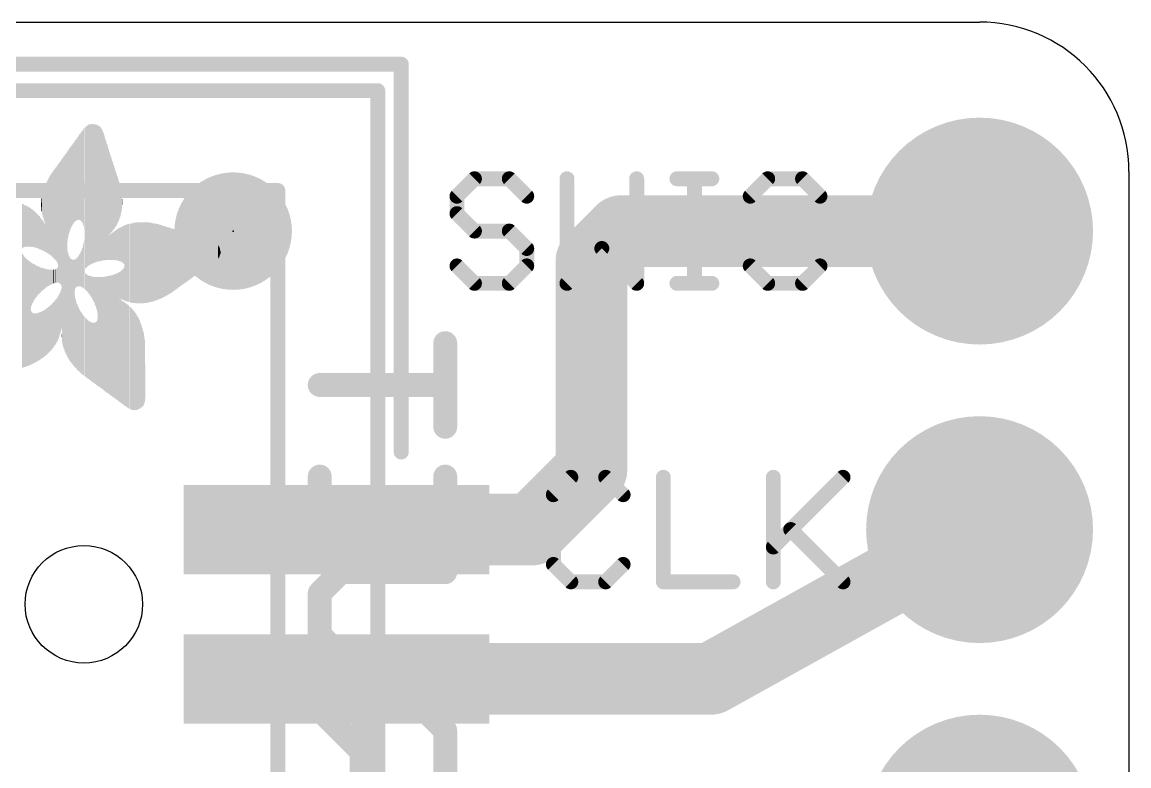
# Model space of a CAD drawing. Extents: x 0 to 17.8, y -0.5 to 13.2.
# Drawn here: x 8.36 to 17.78, y 6.88 to 13.21 of the extents above; entities that cross this region are included whole.
import ezdxf

# ---------------------------------------------------------------- set-up
doc = ezdxf.new("R2010")
doc.units = 0
for name, color, linetype in [('1', 12, 'CONTINUOUS'), ('17', 110, 'CONTINUOUS'), ('20', 53, 'CONTINUOUS'), ('21', 40, 'CONTINUOUS'), ('22', 6, 'CONTINUOUS'), ('23', 53, 'CONTINUOUS'), ('51', 253, 'CONTINUOUS')]:
    doc.layers.add(name, color=color, linetype=linetype)

# ---------------------------------------------------------------- blocks, each defined once
blk = doc.blocks.new('PIE')
at = {"const_width": 0.5}
blk.add_lwpolyline([(0, -0.25, 1), (0, 0.25, 1), (0, -0.25)], format="xyb", dxfattribs=at)
blk = doc.blocks.new('RECT')
blk.add_solid([(-0.5, -0.5), (0.5, -0.5), (-0.5, 0.5), (0.5, 0.5)])
blk = doc.blocks.new('ROUNDP')
at = {"const_width": 0.5}
blk.add_lwpolyline([(0, -0.25, 1), (0, 0.25, 1), (0, -0.25)], format="xyb", dxfattribs=at)

msp = doc.modelspace()

# ---------------------------------------------------------------- linework, layer by layer
at = {"layer": '1', "const_width": 0.6096}
for points in [[(13.208, 11.176), (13.462, 11.43)], [(13.462, 11.43), (16.51, 11.43)], [(13.208, 9.398), (13.208, 11.176)], [(12.7, 8.89), (13.208, 9.398)], [(11.04, 8.89), (12.7, 8.89)], [(14.224, 7.62), (16.51, 8.89)], [(11.04, 7.62), (14.224, 7.62)]]:
    msp.add_lwpolyline(points, dxfattribs=at)
at = {"layer": '1', "const_width": 0.3048}
for points in [[(13.462, 11.5824, 1), (13.462, 11.2776)], [(13.5698, 11.3222, 1), (13.3542, 11.5378)], [(16.51, 11.2776, 1), (16.51, 11.5824)], [(13.1002, 11.2838, 1), (13.3158, 11.0682)], [(13.3604, 11.176, 1), (13.0556, 11.176)], [(13.3158, 9.2902, 1), (13.1002, 9.5058)], [(13.0556, 9.398, 1), (13.3604, 9.398)], [(11.04, 9.0424, 1), (11.04, 8.7376)], [(12.5922, 8.9978, 1), (12.8078, 8.7822)], [(12.7, 8.7376, 1), (12.7, 9.0424)], [(16.584, 8.7568, 1), (16.436, 9.0232)], [(11.04, 7.7724, 1), (11.04, 7.4676)], [(14.224, 7.4676, 1), (14.224, 7.7724)], [(14.15, 7.7532, 1), (14.298, 7.4868)]]:
    msp.add_lwpolyline(points, format="xyb", dxfattribs=at)
at = {"layer": '20'}
for p, q in [((1.27, 13.208), (16.51, 13.208)), ((17.78, 11.938), (17.78, 0.762))]:
    msp.add_line(p, q, dxfattribs=at)
msp.add_circle((8.89, 8.255), 0.5, dxfattribs=at)
msp.add_arc((16.51, 11.938), 1.27, 0, 90, dxfattribs=at)
at = {"layer": '21', "const_width": 0.127}
for points in [[(11.59, 12.85), (6.19, 12.85)], [(11.59, 9.55), (11.59, 12.85)], [(12.2127, 11.8753), (12.0644, 11.727)], [(12.5093, 11.8753), (12.2127, 11.8753)], [(12.6576, 11.727), (12.5093, 11.8753)], [(12.9999, 11.8753), (12.9999, 10.9855)], [(13.5931, 10.9855), (13.5931, 11.8753)], [(13.9354, 11.8753), (14.232, 11.8753)], [(14.0837, 10.9855), (14.0837, 11.8753)], [(14.7074, 11.8753), (14.5591, 11.727)], [(15.004, 11.8753), (14.7074, 11.8753)], [(15.1523, 11.727), (15.004, 11.8753)], [(12.0644, 11.727), (12.0644, 11.5787)], [(14.5591, 11.727), (14.5591, 11.1338)], [(15.1523, 11.1338), (15.1523, 11.727)], [(12.0644, 11.5787), (12.2127, 11.4304)], [(12.2127, 11.4304), (12.5093, 11.4304)], [(12.5093, 11.4304), (12.6576, 11.2821)], [(12.6576, 11.2821), (12.6576, 11.1338)], [(12.9999, 10.9855), (13.2965, 11.2821)], [(13.2965, 11.2821), (13.5931, 10.9855)], [(12.2127, 10.9855), (12.0644, 11.1338)], [(12.6576, 11.1338), (12.5093, 10.9855)], [(14.5591, 11.1338), (14.7074, 10.9855)], [(15.004, 10.9855), (15.1523, 11.1338)], [(12.5093, 10.9855), (12.2127, 10.9855)], [(13.9354, 10.9855), (14.232, 10.9855)], [(14.7074, 10.9855), (15.004, 10.9855)], [(13.0325, 9.3353), (12.8842, 9.187)], [(13.3291, 9.3353), (13.0325, 9.3353)], [(13.4774, 9.187), (13.3291, 9.3353)], [(13.8197, 9.3353), (13.8197, 8.4455)], [(14.7553, 9.3353), (14.7553, 8.4455)], [(14.7553, 8.7421), (15.3484, 9.3353)], [(12.8842, 9.187), (12.8842, 8.5938)], [(14.9036, 8.8904), (15.3484, 8.4455)], [(12.8842, 8.5938), (13.0325, 8.4455)], [(13.3291, 8.4455), (13.4774, 8.5938)], [(13.0325, 8.4455), (13.3291, 8.4455)], [(13.8197, 8.4455), (14.4129, 8.4455)]]:
    msp.add_lwpolyline(points, dxfattribs=at)
at = {"layer": '21', "const_width": 0.0635}
for points in [[(11.6218, 12.85, 1), (11.5582, 12.85)], [(11.59, 12.8183, 1), (11.59, 12.8818)], [(12.2127, 11.907, 1), (12.2127, 11.8435)], [(12.2351, 11.8528, 1), (12.1902, 11.8977)], [(12.5317, 11.8977, 1), (12.4868, 11.8528)], [(12.5093, 11.8435, 1), (12.5093, 11.907)], [(13.0317, 11.8753, 1), (12.9681, 11.8753)], [(13.6248, 11.8753, 1), (13.5613, 11.8753)], [(13.9354, 11.907, 1), (13.9354, 11.8435)], [(14.1155, 11.8753, 1), (14.052, 11.8753)], [(14.232, 11.8435, 1), (14.232, 11.907)], [(14.7074, 11.907, 1), (14.7074, 11.8435)], [(14.7298, 11.8528, 1), (14.6849, 11.8977)], [(15.0264, 11.8977, 1), (14.9815, 11.8528)], [(15.004, 11.8435, 1), (15.004, 11.907)], [(12.0961, 11.727, 1), (12.0326, 11.727)], [(12.0419, 11.7494, 1), (12.0868, 11.7045)], [(12.6351, 11.7045, 1), (12.68, 11.7494)], [(14.5908, 11.727, 1), (14.5273, 11.727)], [(14.5366, 11.7494, 1), (14.5815, 11.7045)], [(15.184, 11.727, 1), (15.1205, 11.727)], [(15.1298, 11.7045, 1), (15.1747, 11.7494)], [(12.0868, 11.6011, 1), (12.0419, 11.5562)], [(12.0326, 11.5787, 1), (12.0961, 11.5787)], [(12.2127, 11.4621, 1), (12.2127, 11.3986)], [(12.5317, 11.4528, 1), (12.4868, 11.4079)], [(12.5093, 11.3986, 1), (12.5093, 11.4621)], [(12.1902, 11.4079, 1), (12.2351, 11.4528)], [(12.6893, 11.2821, 1), (12.6258, 11.2821)], [(12.6351, 11.2596, 1), (12.68, 11.3045)], [(13.3189, 11.3045, 1), (13.274, 11.2596)], [(13.3189, 11.2596, 1), (13.274, 11.3045)], [(12.0868, 11.1562, 1), (12.0419, 11.1113)], [(12.6258, 11.1338, 1), (12.6893, 11.1338)], [(12.68, 11.1113, 1), (12.6351, 11.1562)], [(14.5273, 11.1338, 1), (14.5908, 11.1338)], [(14.5815, 11.1562, 1), (14.5366, 11.1113)], [(15.1205, 11.1338, 1), (15.184, 11.1338)], [(15.1747, 11.1113, 1), (15.1298, 11.1562)], [(12.2127, 11.0173, 1), (12.2127, 10.9537)], [(12.1902, 10.963, 1), (12.2351, 11.008)], [(12.4868, 11.008, 1), (12.5317, 10.963)], [(12.5093, 10.9537, 1), (12.5093, 11.0173)], [(12.9774, 11.008, 1), (13.0224, 10.963)], [(12.9681, 10.9855, 1), (13.0317, 10.9855)], [(13.5613, 10.9855, 1), (13.6248, 10.9855)], [(13.5706, 10.963, 1), (13.6155, 11.008)], [(13.9354, 11.0173, 1), (13.9354, 10.9537)], [(14.052, 10.9855, 1), (14.1155, 10.9855)], [(14.232, 10.9537, 1), (14.232, 11.0173)], [(14.7074, 11.0173, 1), (14.7074, 10.9537)], [(14.6849, 10.963, 1), (14.7298, 11.008)], [(14.9815, 11.008, 1), (15.0264, 10.963)], [(15.004, 10.9537, 1), (15.004, 11.0173)], [(11.5582, 9.55, 1), (11.6218, 9.55)], [(13.0325, 9.367, 1), (13.0325, 9.3035)], [(13.055, 9.3128, 1), (13.0101, 9.3577)], [(13.3516, 9.3577, 1), (13.3066, 9.3128)], [(13.3291, 9.3035, 1), (13.3291, 9.367)], [(13.8515, 9.3353, 1), (13.788, 9.3353)], [(14.787, 9.3353, 1), (14.7235, 9.3353)], [(15.3709, 9.3128, 1), (15.326, 9.3577)], [(12.916, 9.187, 1), (12.8525, 9.187)], [(12.8618, 9.2094, 1), (12.9067, 9.1645)], [(13.4549, 9.1645, 1), (13.4998, 9.2094)], [(14.926, 8.9128, 1), (14.8811, 8.8679)], [(14.7328, 8.7645, 1), (14.7777, 8.7196)], [(12.8525, 8.5938, 1), (12.916, 8.5938)], [(12.9067, 8.6162, 1), (12.8618, 8.5713)], [(13.4998, 8.5713, 1), (13.4549, 8.6162)], [(13.0325, 8.4773, 1), (13.0325, 8.4138)], [(13.0101, 8.423, 1), (13.055, 8.468)], [(13.3066, 8.468, 1), (13.3516, 8.423)], [(13.3291, 8.4138, 1), (13.3291, 8.4773)], [(13.8197, 8.4773, 1), (13.8197, 8.4138)], [(13.788, 8.4455, 1), (13.8515, 8.4455)], [(14.4129, 8.4138, 1), (14.4129, 8.4773)], [(14.7235, 8.4455, 1), (14.787, 8.4455)], [(15.326, 8.423, 1), (15.3709, 8.468)]]:
    msp.add_lwpolyline(points, format="xyb", dxfattribs=at)
at = {"layer": '22', "const_width": 0.2032}
for points in [[(11.9643, 9.7649), (11.9643, 10.4767)], [(10.8966, 10.1208), (11.9643, 10.1208)], [(10.8966, 8.9853), (10.8966, 9.3412)], [(11.9643, 8.9853), (11.9643, 9.3412)], [(10.8966, 9.1632), (11.9643, 9.1632)], [(10.8966, 8.3497), (11.0746, 8.5277)], [(11.0746, 8.5277), (11.9643, 8.5277)], [(10.8966, 7.9938), (10.8966, 8.3497)], [(11.0746, 7.8159), (10.8966, 7.9938)], [(11.9643, 7.8159), (11.0746, 7.8159)], [(11.2525, 7.0024), (10.8966, 7.3583)], [(11.4305, 7.3583), (11.2525, 7.1803)], [(11.7864, 7.3583), (11.4305, 7.3583)], [(11.9643, 7.1803), (11.7864, 7.3583)], [(11.2525, 7.1803), (11.2525, 6.6465)], [(11.9643, 6.6465), (11.9643, 7.1803)]]:
    msp.add_lwpolyline(points, dxfattribs=at)
at = {"layer": '22', "const_width": 0.1016}
for points in [[(12.0151, 10.4767, 1), (11.9135, 10.4767)], [(10.8966, 10.1716, 1), (10.8966, 10.07)], [(11.9643, 10.07, 1), (11.9643, 10.1716)], [(11.9135, 9.7649, 1), (12.0151, 9.7649)], [(10.9474, 9.3412, 1), (10.8458, 9.3412)], [(12.0151, 9.3412, 1), (11.9135, 9.3412)], [(10.8966, 9.214, 1), (10.8966, 9.1124)], [(11.9643, 9.1124, 1), (11.9643, 9.214)], [(10.8458, 8.9853, 1), (10.9474, 8.9853)], [(11.9135, 8.9853, 1), (12.0151, 8.9853)], [(11.0746, 8.5785, 1), (11.0746, 8.4769)], [(11.1105, 8.4918, 1), (11.0386, 8.5636)], [(11.9643, 8.4769, 1), (11.9643, 8.5785)], [(10.9474, 8.3497, 1), (10.8458, 8.3497)], [(10.8607, 8.3857, 1), (10.9325, 8.3138)], [(10.9325, 8.0298, 1), (10.8607, 7.9579)], [(10.8458, 7.9938, 1), (10.9474, 7.9938)], [(11.0746, 7.8667, 1), (11.0746, 7.7651)], [(11.9643, 7.7651, 1), (11.9643, 7.8667)], [(11.0386, 7.78, 1), (11.1105, 7.8518)], [(10.9325, 7.3942, 1), (10.8607, 7.3224)], [(11.4305, 7.4091, 1), (11.4305, 7.3075)], [(11.4664, 7.3224, 1), (11.3945, 7.3942)], [(11.8223, 7.3942, 1), (11.7504, 7.3224)], [(11.7864, 7.3075, 1), (11.7864, 7.4091)], [(11.3033, 7.1803, 1), (11.2017, 7.1803)], [(11.2166, 7.2163, 1), (11.2884, 7.1444)], [(12.0151, 7.1803, 1), (11.9135, 7.1803)], [(11.9284, 7.1444, 1), (12.0002, 7.2163)], [(11.2166, 6.9665, 1), (11.2884, 7.0383)]]:
    msp.add_lwpolyline(points, format="xyb", dxfattribs=at)
at = {"layer": '23'}
msp.add_point((10.16, 11.43), dxfattribs=at)
at = {"layer": '51', "const_width": 0.127}
for points in [[(6.39, 12.625), (11.39, 12.625)], [(11.39, 12.625), (11.39, 0.075)], [(7.24, 11.775), (10.54, 11.775)], [(10.54, 11.775), (10.54, 0.925)]]:
    msp.add_lwpolyline(points, dxfattribs=at)
at = {"layer": '51', "const_width": 0.0635}
for points in [[(11.4218, 12.625, 1), (11.3582, 12.625)], [(11.39, 12.5932, 1), (11.39, 12.6568)], [(10.5718, 11.775, 1), (10.5083, 11.775)], [(10.54, 11.7432, 1), (10.54, 11.8068)]]:
    msp.add_lwpolyline(points, format="xyb", dxfattribs=at)

# ---------------------------------------------------------------- block references
at = {"layer": '1'}
msp.add_blockref('PIE', (10.16, 11.43), dxfattribs=at)
at = {"layer": '1', "xscale": 0.76, "yscale": 2.6, "rotation": 270}
for p in [(11.04, 8.89), (11.04, 7.62)]:
    msp.add_blockref('RECT', p, dxfattribs=at)
at = {"layer": '17', "xscale": 1.9304, "yscale": 1.9304}
for p in [(16.51, 11.43), (16.51, 11.43), (16.51, 8.89), (16.51, 8.89), (16.51, 6.35), (16.51, 6.35)]:
    msp.add_blockref('ROUNDP', p, dxfattribs=at)
at = {"layer": '22', "rotation": 90}
for p, xscale, yscale in [((8.9268, 11.7348), 1.2002, 0.0038), ((8.9306, 11.7348), 1.2002, 0.0038), ((8.9345, 11.7367), 1.1964, 0.0039), ((8.9383, 11.7405), 1.1964, 0.0038), ((8.9421, 11.7405), 1.1964, 0.0038), ((8.9459, 11.7424), 1.1925, 0.0038), ((8.9497, 11.7424), 1.1925, 0.0038), ((8.9535, 11.7462), 1.1925, 0.0038), ((8.9573, 11.7462), 1.1925, 0.0038), ((8.9611, 11.7482), 1.1887, 0.0038), ((8.9649, 11.7482), 1.1887, 0.0038), ((8.9687, 11.75), 1.1849, 0.0038), ((8.9726, 11.7482), 1.1811, 0.0039), ((8.9764, 11.7482), 1.1811, 0.0038), ((8.9802, 11.75), 1.1773, 0.0038), ((8.984, 11.75), 1.1773, 0.0038), ((8.9878, 11.752), 1.1735, 0.0038), ((8.9916, 11.752), 1.1735, 0.0038), ((8.9954, 11.75), 1.1697, 0.0038), ((8.9992, 11.752), 1.1659, 0.0038), ((9.003, 11.752), 1.1659, 0.0038), ((8.8468, 11.8834), 0.7201, 0.0038), ((8.8506, 11.8853), 0.7239, 0.0038), ((8.8544, 11.8891), 0.7316, 0.0038), ((8.8582, 11.891), 0.7354, 0.0039), ((8.8621, 11.891), 0.743, 0.0038), ((8.8659, 11.8929), 0.7544, 0.0038), ((8.8697, 11.8929), 0.762, 0.0038), ((8.8735, 11.8929), 0.7696, 0.0038), ((8.8773, 11.8929), 0.7848, 0.0038), ((8.8811, 11.891), 0.7963, 0.0038), ((8.8849, 11.8891), 0.8078, 0.0038), ((8.8887, 11.8872), 0.8268, 0.0038), ((8.8925, 11.8796), 0.8496, 0.0038), ((8.8963, 11.6224), 1.3716, 0.0039), ((8.9002, 11.7081), 1.2078, 0.0038), ((8.904, 11.7139), 1.2039, 0.0038), ((8.9078, 11.7177), 1.2039, 0.0038), ((8.9116, 11.7215), 1.2039, 0.0038), ((8.9154, 11.7253), 1.204, 0.0038), ((8.9192, 11.7272), 1.2002, 0.0038), ((8.923, 11.731), 1.2002, 0.0038), ((9.0068, 11.75), 1.1621, 0.0038), ((9.0107, 11.75), 1.1621, 0.0039), ((9.0145, 11.75), 1.1545, 0.0038), ((9.0183, 11.7481), 1.1506, 0.0038), ((9.0221, 11.7481), 1.1506, 0.0038), ((9.0259, 11.7462), 1.1468, 0.0038), ((9.0297, 11.7462), 1.1392, 0.0038), ((9.0335, 11.7443), 1.1354, 0.0038), ((9.0373, 11.7405), 1.1278, 0.0038), ((9.0411, 11.7386), 1.124, 0.0038), ((9.0449, 11.7348), 1.1164, 0.0038), ((9.0488, 11.7329), 1.1049, 0.0039), ((9.0526, 11.7271), 1.0935, 0.0038), ((9.0564, 11.7233), 1.0859, 0.0038), ((9.0602, 11.7177), 1.0745, 0.0038), ((9.064, 11.7119), 1.063, 0.0038), ((8.7782, 11.7996), 0.6972, 0.0038), ((8.782, 11.8053), 0.6934, 0.0039), ((8.7859, 11.8148), 0.6896, 0.0038), ((8.7897, 11.8186), 0.6896, 0.0038), ((8.7935, 11.8243), 0.6858, 0.0038), ((8.7973, 11.832), 0.6858, 0.0038), ((8.8011, 11.8358), 0.6858, 0.0038), ((8.8049, 11.8415), 0.682, 0.0038), ((8.8087, 11.8472), 0.6858, 0.0038), ((8.8125, 11.851), 0.6858, 0.0038), ((8.8163, 11.8567), 0.6896, 0.0038), ((8.8201, 11.8605), 0.6896, 0.0039), ((8.824, 11.8624), 0.6934, 0.0038), ((8.8278, 11.8681), 0.6973, 0.0038), ((8.8316, 11.872), 0.6973, 0.0038), ((8.8354, 11.8758), 0.7049, 0.0038), ((8.8392, 11.8777), 0.7087, 0.0038), ((8.843, 11.8796), 0.7125, 0.0038), ((9.0678, 11.7043), 1.0478, 0.0038), ((9.0716, 11.6986), 1.0364, 0.0038), ((9.0754, 11.6948), 1.021, 0.0038), ((9.0792, 11.6891), 1.0096, 0.0038), ((9.083, 11.6834), 0.9982, 0.0038), ((9.0869, 11.6776), 0.9867, 0.0039), ((9.0907, 11.672), 0.9753, 0.0038), ((9.0945, 11.6662), 0.9639, 0.0038), ((8.7097, 11.2586), 1.5887, 0.0038), ((8.7135, 11.2528), 1.6078, 0.0038), ((8.7173, 11.251), 1.6269, 0.0038), ((8.7211, 11.2472), 1.6421, 0.0038), ((8.7249, 11.2433), 1.6574, 0.0038), ((8.7287, 11.2414), 1.6764, 0.0038), ((8.7325, 11.2395), 1.6878, 0.0038), ((8.7363, 11.2395), 1.703, 0.0038), ((8.7401, 11.2376), 1.7145, 0.0038), ((8.7439, 11.2357), 1.726, 0.0039), ((8.7478, 11.2357), 1.7412, 0.0038), ((8.7516, 11.7253), 0.7696, 0.0038), ((8.7554, 11.7424), 0.743, 0.0038), ((8.7592, 11.7558), 0.7315, 0.0038), ((8.763, 11.7652), 0.7201, 0.0038), ((8.7668, 11.7767), 0.7124, 0.0038), ((8.7706, 11.7843), 0.7049, 0.0038), ((8.7744, 11.7919), 0.6973, 0.0038), ((9.0983, 11.6586), 0.9486, 0.0038), ((9.1021, 11.6529), 0.9372, 0.0038), ((9.1059, 11.7538), 0.7125, 0.0038), ((9.1097, 11.75), 0.6973, 0.0038), ((9.1135, 11.7462), 0.682, 0.0038), ((9.1173, 11.7424), 0.6668, 0.0038), ((9.1211, 11.7406), 0.6477, 0.0038), ((8.6411, 11.5748), 0.7658, 0.0038), ((8.6449, 11.5748), 0.7734, 0.0038), ((8.6487, 11.5767), 0.7848, 0.0038), ((8.6525, 11.5767), 0.7925, 0.0038), ((8.6563, 11.5747), 0.8039, 0.0038), ((8.6601, 11.5767), 0.8154, 0.0038), ((8.6639, 11.5748), 0.8268, 0.0038), ((8.6677, 11.5748), 0.842, 0.0039), ((8.6716, 11.4947), 1.0097, 0.0038), ((8.6754, 11.4967), 1.0135, 0.0038), ((8.6792, 11.4985), 1.0249, 0.0038), ((8.683, 11.5005), 1.0287, 0.0038), ((8.6868, 11.5005), 1.0363, 0.0038), ((8.6906, 11.5024), 1.0478, 0.0038), ((8.6944, 11.5024), 1.0554, 0.0038), ((8.6982, 11.5024), 1.0706, 0.0038), ((8.702, 11.3233), 1.4364, 0.0038), ((8.7058, 11.2643), 1.5621, 0.0039), ((9.125, 11.7348), 0.6286, 0.0039), ((9.1288, 11.731), 0.6134, 0.0038), ((9.1326, 11.7272), 0.5982, 0.0038), ((9.1364, 11.7253), 0.5791, 0.0038), ((9.1402, 11.7215), 0.5639, 0.0038), ((9.144, 11.7177), 0.5487, 0.0038), ((9.1478, 11.7157), 0.5295, 0.0038), ((9.1516, 11.7101), 0.5105, 0.0038), ((8.5839, 11.5538), 0.6248, 0.0038), ((8.5877, 11.5557), 0.6363, 0.0038), ((8.5915, 11.5577), 0.6477, 0.0039), ((8.5954, 11.5615), 0.6553, 0.0038), ((8.5992, 11.5633), 0.6667, 0.0038), ((8.603, 11.5633), 0.6743, 0.0038), ((8.6068, 11.5653), 0.6858, 0.0038), ((8.6106, 11.5691), 0.6934, 0.0038), ((8.6144, 11.5691), 0.7011, 0.0038), ((8.6182, 11.5709), 0.7125, 0.0038), ((8.622, 11.5709), 0.7201, 0.0038), ((8.6258, 11.5709), 0.7277, 0.0038), ((8.6296, 11.5729), 0.7391, 0.0039), ((8.6335, 11.5729), 0.7468, 0.0038), ((8.6373, 11.5729), 0.7544, 0.0038), ((9.1554, 11.7081), 0.4915, 0.0038), ((9.1592, 11.7043), 0.4762, 0.0038), ((9.1631, 11.7024), 0.4572, 0.0039), ((9.1669, 11.6986), 0.442, 0.0038), ((9.1707, 11.6967), 0.423, 0.0038), ((9.1745, 11.6948), 0.4038, 0.0038), ((9.1783, 11.6929), 0.3848, 0.0038), ((9.1821, 11.6891), 0.362, 0.0038), ((8.5458, 11.6567), 0.2362, 0.0038), ((8.5496, 11.6567), 0.259, 0.0038), ((8.5534, 11.6567), 0.282, 0.0039), ((8.5573, 11.6586), 0.301, 0.0038), ((8.5611, 11.6567), 0.32, 0.0038), ((8.5649, 11.6567), 0.3429, 0.0038), ((8.5687, 11.5424), 0.5868, 0.0038), ((8.5725, 11.5443), 0.5982, 0.0038), ((8.5763, 11.5481), 0.6058, 0.0038), ((8.5801, 11.5519), 0.621, 0.0038), ((9.1859, 11.6872), 0.3429, 0.0038), ((9.1897, 11.6872), 0.32, 0.0038), ((9.1935, 11.6853), 0.301, 0.0038), ((9.1973, 11.6852), 0.2781, 0.0038), ((9.2012, 11.6852), 0.2477, 0.0039), ((9.205, 11.6814), 0.2171, 0.0038), ((9.2088, 11.6814), 0.1791, 0.0038), ((8.5306, 11.6547), 0.1105, 0.0038), ((8.5344, 11.6548), 0.1486, 0.0038), ((8.5382, 11.6567), 0.1828, 0.0038), ((8.542, 11.6567), 0.2134, 0.0038), ((9.2126, 11.6796), 0.1295, 0.0038), ((9.2164, 11.6776), 0.0495, 0.0038), ((8.3668, 11.4719), 0.3772, 0.0038), ((8.3706, 11.4738), 0.3734, 0.0038), ((8.3744, 11.4738), 0.3658, 0.0038), ((8.3782, 11.4738), 0.3658, 0.0038), ((8.382, 11.4738), 0.3582, 0.0038), ((8.3858, 11.4738), 0.3582, 0.0038), ((8.3896, 11.4719), 0.3544, 0.0038), ((8.3934, 11.4739), 0.3505, 0.0038), ((8.3972, 11.472), 0.3467, 0.0038), ((8.401, 11.472), 0.3467, 0.0039), ((8.4049, 11.4701), 0.3429, 0.0038), ((8.4087, 11.4701), 0.3429, 0.0038), ((8.4125, 11.4681), 0.339, 0.0038), ((8.4163, 11.4681), 0.339, 0.0038), ((8.4201, 11.4662), 0.3352, 0.0038), ((8.4239, 11.4662), 0.3352, 0.0038), ((8.4277, 11.4643), 0.3314, 0.0038), ((8.4315, 11.4624), 0.3276, 0.0038), ((8.4353, 11.4624), 0.3276, 0.0038), ((8.4391, 11.4605), 0.3238, 0.0039), ((8.443, 11.4566), 0.3239, 0.0038), ((8.4468, 11.4566), 0.3239, 0.0038), ((8.4506, 11.4548), 0.3201, 0.0038), ((8.4544, 11.4528), 0.3163, 0.0038), ((8.4582, 11.451), 0.3125, 0.0038), ((8.462, 11.451), 0.3125, 0.0038), ((8.4658, 11.4472), 0.3125, 0.0038), ((8.4696, 11.4452), 0.3086, 0.0038), ((8.4734, 11.4433), 0.3048, 0.0038), ((8.4772, 11.4414), 0.301, 0.0039), ((8.4811, 11.4376), 0.301, 0.0038), ((8.4849, 11.4357), 0.2972, 0.0038), ((8.5268, 11.6529), 0.0381, 0.0038), ((8.4887, 11.4338), 0.2934, 0.0038), ((8.4925, 11.43), 0.2934, 0.0038), ((8.4963, 11.4281), 0.2896, 0.0038), ((8.5001, 11.4262), 0.2858, 0.0038), ((8.5039, 11.4224), 0.2858, 0.0038), ((8.5077, 11.4205), 0.2819, 0.0038), ((8.5115, 11.4167), 0.2819, 0.0038), ((8.5153, 11.4147), 0.2781, 0.0039), ((8.5192, 11.4109), 0.2705, 0.0038), ((8.523, 11.4071), 0.2705, 0.0038), ((8.5268, 11.4053), 0.2667, 0.0038), ((8.5306, 11.3996), 0.2629, 0.0038), ((8.5344, 11.3977), 0.2591, 0.0038), ((8.5382, 11.3938), 0.259, 0.0038), ((8.542, 11.39), 0.2514, 0.0038), ((8.5458, 11.3862), 0.2514, 0.0038), ((8.5496, 11.3824), 0.2438, 0.0038), ((8.5534, 11.3786), 0.2439, 0.0039), ((8.5573, 11.3748), 0.2363, 0.0038), ((8.5611, 11.371), 0.2363, 0.0038), ((9.2621, 11.1595), 0.6592, 0.0038), ((9.2659, 11.1595), 0.6592, 0.0038), ((9.2697, 11.1595), 0.6592, 0.0038), ((9.2735, 11.1576), 0.663, 0.0038), ((9.2774, 11.1595), 0.6668, 0.0039), ((9.2812, 11.1595), 0.6668, 0.0038), ((9.285, 11.1576), 0.6706, 0.0038), ((9.2888, 11.1576), 0.6706, 0.0038), ((9.2926, 11.1595), 0.6744, 0.0038), ((9.2964, 11.1595), 0.6744, 0.0038), ((9.3002, 11.1595), 0.6744, 0.0038), ((9.304, 11.1576), 0.6782, 0.0038), ((9.3078, 11.1576), 0.6782, 0.0038), ((9.3116, 11.1595), 0.682, 0.0038), ((9.3155, 11.1595), 0.682, 0.0039), ((9.3193, 11.1595), 0.682, 0.0038), ((9.3231, 11.1595), 0.682, 0.0038), ((9.3269, 11.1595), 0.682, 0.0038), ((9.3307, 11.1576), 0.6858, 0.0038), ((9.3345, 11.1595), 0.6896, 0.0038), ((9.3383, 11.1595), 0.6896, 0.0038), ((9.3421, 11.1595), 0.6896, 0.0038), ((9.3459, 11.1595), 0.6896, 0.0038), ((9.3497, 11.1595), 0.6896, 0.0038), ((9.3536, 11.1595), 0.6896, 0.0039), ((9.3574, 11.1595), 0.6896, 0.0038), ((9.3612, 11.1595), 0.6896, 0.0038), ((9.365, 11.1595), 0.6896, 0.0038), ((9.3688, 11.1595), 0.6896, 0.0038), ((9.3726, 11.1595), 0.6896, 0.0038), ((9.3764, 11.1595), 0.6896, 0.0038), ((9.3802, 11.1595), 0.6896, 0.0038), ((9.384, 11.1595), 0.6896, 0.0038), ((9.3878, 11.1595), 0.6896, 0.0038), ((9.3917, 11.1595), 0.6896, 0.0039), ((9.3955, 11.1595), 0.6896, 0.0038), ((9.3993, 11.1595), 0.6896, 0.0038), ((9.4031, 11.1614), 0.6858, 0.0038), ((9.4069, 11.1614), 0.6858, 0.0038), ((9.4107, 11.1614), 0.6858, 0.0038), ((9.4145, 11.1614), 0.6858, 0.0038), ((9.4183, 11.1614), 0.6858, 0.0038), ((9.4221, 11.1614), 0.6858, 0.0038), ((9.4259, 11.1614), 0.6858, 0.0038), ((9.4298, 11.1633), 0.682, 0.0039), ((9.4336, 11.1633), 0.682, 0.0038), ((9.4374, 11.1633), 0.682, 0.0038), ((9.4412, 11.1633), 0.682, 0.0038), ((9.445, 11.1614), 0.6782, 0.0038), ((9.4488, 11.1633), 0.6744, 0.0038), ((9.4526, 11.1633), 0.6744, 0.0038), ((9.4564, 11.1633), 0.6744, 0.0038), ((9.4602, 11.1633), 0.6744, 0.0038), ((9.464, 11.1652), 0.6706, 0.0038), ((9.4679, 11.1652), 0.6706, 0.0039), ((9.4717, 11.1652), 0.6706, 0.0038), ((9.4755, 11.1633), 0.6668, 0.0038), ((9.4793, 11.1652), 0.663, 0.0038), ((9.4831, 11.1652), 0.663, 0.0038), ((9.4869, 11.1652), 0.663, 0.0038), ((9.4907, 11.1671), 0.6592, 0.0038), ((9.4945, 11.1652), 0.6554, 0.0038), ((9.4983, 11.1652), 0.6554, 0.0038), ((9.5021, 11.1672), 0.6515, 0.0038), ((9.506, 11.1672), 0.6515, 0.0039), ((9.5098, 11.1672), 0.6515, 0.0038), ((9.5136, 11.1672), 0.6439, 0.0038), ((9.5174, 11.1672), 0.6439, 0.0038), ((9.5212, 11.1672), 0.6439, 0.0038), ((9.525, 11.1691), 0.6401, 0.0038), ((8.5649, 11.3671), 0.2286, 0.0038), ((9.1059, 11.2891), 0.2095, 0.0038), ((9.1097, 11.291), 0.2133, 0.0038), ((9.1135, 11.2929), 0.2171, 0.0038), ((9.1173, 11.2929), 0.2171, 0.0038), ((9.1211, 11.2948), 0.2209, 0.0038), ((9.125, 11.2967), 0.2247, 0.0039), ((9.1288, 11.2986), 0.2286, 0.0038), ((9.1326, 11.3005), 0.2324, 0.0038), ((9.1364, 11.3005), 0.2324, 0.0038), ((9.1402, 11.3024), 0.2362, 0.0038), ((9.144, 11.3043), 0.24, 0.0038), ((9.1478, 11.3062), 0.2438, 0.0038), ((9.1516, 11.3062), 0.2438, 0.0038), ((9.1554, 11.3081), 0.2476, 0.0038), ((9.1592, 11.308), 0.2553, 0.0038), ((9.1631, 11.31), 0.2591, 0.0039), ((9.1669, 11.31), 0.2591, 0.0038), ((9.1707, 11.3118), 0.2629, 0.0038), ((9.1745, 11.3138), 0.2667, 0.0038), ((9.1783, 11.3138), 0.2667, 0.0038), ((9.1821, 11.3138), 0.2744, 0.0038), ((9.1859, 11.3157), 0.2782, 0.0038), ((9.1897, 11.3157), 0.2782, 0.0038), ((9.1935, 11.3157), 0.2858, 0.0038), ((9.1973, 11.3157), 0.2858, 0.0038), ((9.2012, 11.3176), 0.2896, 0.0039), ((9.205, 11.3157), 0.2934, 0.0038), ((9.2088, 11.3176), 0.2972, 0.0038), ((9.2126, 11.3157), 0.301, 0.0038), ((9.2164, 11.3176), 0.3048, 0.0038), ((9.2202, 11.3157), 0.3086, 0.0038), ((9.224, 11.3157), 0.3162, 0.0038), ((9.2278, 11.3138), 0.32, 0.0038), ((9.2316, 11.3138), 0.3276, 0.0038), ((9.2354, 11.1576), 0.6401, 0.0038), ((9.2393, 11.1576), 0.6401, 0.0039), ((9.2431, 11.1594), 0.6439, 0.0038), ((9.2469, 11.1576), 0.6477, 0.0038), ((9.2507, 11.1594), 0.6515, 0.0038), ((9.2545, 11.1594), 0.6515, 0.0038), ((9.2583, 11.1576), 0.6553, 0.0038), ((9.5288, 11.1671), 0.6362, 0.0038), ((9.5326, 11.169), 0.6324, 0.0038), ((9.5364, 11.169), 0.6324, 0.0038), ((9.5402, 11.169), 0.6324, 0.0038), ((9.5441, 11.169), 0.6248, 0.0039), ((9.5479, 11.169), 0.6248, 0.0038), ((9.5517, 11.1709), 0.621, 0.0038), ((9.5555, 11.169), 0.6172, 0.0038), ((9.5593, 11.1709), 0.6134, 0.0038), ((9.5631, 11.1709), 0.6134, 0.0038), ((9.5669, 11.1709), 0.6058, 0.0038), ((9.5707, 11.1709), 0.6058, 0.0038), ((9.5745, 11.1728), 0.602, 0.0038), ((9.5783, 11.1709), 0.5982, 0.0038), ((9.5822, 11.1728), 0.5944, 0.0039), ((9.586, 11.1728), 0.5944, 0.0038), ((9.5898, 11.1729), 0.5867, 0.0038), ((9.5936, 11.1729), 0.5867, 0.0038), ((9.5974, 11.1748), 0.5829, 0.0038), ((9.6012, 11.1748), 0.5829, 0.0038), ((9.605, 11.1748), 0.5753, 0.0038), ((9.6088, 11.1767), 0.5715, 0.0038), ((9.6126, 11.1767), 0.5715, 0.0038), ((9.6164, 11.1767), 0.5639, 0.0038), ((9.6203, 11.1767), 0.5639, 0.0039), ((9.6241, 11.1786), 0.5601, 0.0038), ((9.6279, 11.1786), 0.5525, 0.0038), ((9.6317, 11.1786), 0.5525, 0.0038), ((9.6355, 11.1805), 0.5487, 0.0038), ((9.6393, 11.1805), 0.5411, 0.0038), ((9.6431, 11.1805), 0.5411, 0.0038), ((9.6469, 11.1824), 0.5373, 0.0038), ((9.6507, 11.1824), 0.5295, 0.0038), ((9.6545, 11.1843), 0.5257, 0.0038), ((9.6584, 11.1843), 0.5257, 0.0039), ((9.6622, 11.1843), 0.5181, 0.0038), ((9.666, 11.1862), 0.5143, 0.0038), ((9.6698, 11.1881), 0.5105, 0.0038), ((9.6736, 11.1862), 0.5067, 0.0038), ((9.6774, 11.1881), 0.5029, 0.0038), ((9.6812, 11.19), 0.4991, 0.0038), ((9.685, 11.1881), 0.4953, 0.0038), ((9.6888, 11.19), 0.4915, 0.0038), ((9.6926, 11.1919), 0.4877, 0.0038), ((9.6965, 11.1919), 0.4801, 0.0039), ((9.7003, 11.1919), 0.4801, 0.0038), ((9.7041, 11.1938), 0.4762, 0.0038), ((9.7079, 11.1957), 0.4724, 0.0038), ((9.7117, 11.1938), 0.4686, 0.0038), ((9.7155, 11.1957), 0.4648, 0.0038), ((9.7193, 11.1976), 0.461, 0.0038), ((9.7231, 11.1976), 0.4534, 0.0038), ((9.7269, 11.1976), 0.4534, 0.0038), ((9.7307, 11.1995), 0.4496, 0.0038), ((9.7346, 11.1995), 0.442, 0.0039), ((9.7384, 11.1995), 0.442, 0.0038), ((9.7422, 11.2014), 0.4382, 0.0038), ((9.746, 11.2014), 0.4306, 0.0038), ((9.7498, 11.2033), 0.4268, 0.0038), ((9.7536, 11.2033), 0.4268, 0.0038), ((9.7574, 11.2034), 0.4191, 0.0038), ((9.7612, 11.2053), 0.4153, 0.0038), ((9.765, 11.2053), 0.4153, 0.0038), ((9.7688, 11.2052), 0.4076, 0.0038), ((9.7727, 11.2071), 0.4038, 0.0039), ((9.7765, 11.209), 0.4, 0.0038), ((9.7803, 11.2071), 0.3962, 0.0038), ((9.7841, 11.209), 0.3924, 0.0038), ((9.7879, 11.2109), 0.3886, 0.0038), ((9.7917, 11.2109), 0.381, 0.0038), ((9.7955, 11.2109), 0.381, 0.0038), ((9.7993, 11.2128), 0.3772, 0.0038), ((9.8031, 11.2147), 0.3734, 0.0038), ((9.8069, 11.2128), 0.3696, 0.0038), ((9.8108, 11.2148), 0.3657, 0.0039), ((9.8146, 11.2167), 0.3619, 0.0038), ((9.8184, 11.2167), 0.3543, 0.0038), ((9.8222, 11.2167), 0.3543, 0.0038), ((9.826, 11.2186), 0.3505, 0.0038), ((8.8811, 11.1233), 0.3506, 0.0038), ((8.8849, 11.129), 0.3696, 0.0038), ((8.8887, 11.1385), 0.3886, 0.0038), ((8.8925, 11.1481), 0.4153, 0.0038), ((9.8298, 11.2186), 0.3429, 0.0038), ((9.8336, 11.2186), 0.3429, 0.0038), ((9.8374, 11.2205), 0.3391, 0.0038), ((9.8412, 11.2205), 0.3315, 0.0038), ((9.845, 11.2224), 0.3277, 0.0038), ((9.8489, 11.2224), 0.3277, 0.0039), ((9.8527, 11.2224), 0.3201, 0.0038), ((9.8565, 11.2243), 0.3163, 0.0038), ((9.8603, 11.2243), 0.3163, 0.0038), ((9.8641, 11.2243), 0.3086, 0.0038), ((9.8679, 11.2262), 0.3048, 0.0038), ((9.8717, 11.2281), 0.301, 0.0038), ((9.8755, 11.2262), 0.2972, 0.0038), ((9.8793, 11.2281), 0.2934, 0.0038), ((9.8831, 11.23), 0.2896, 0.0038), ((9.887, 11.2281), 0.2857, 0.0039), ((9.8908, 11.23), 0.2819, 0.0038), ((9.8946, 11.2318), 0.2781, 0.0038), ((9.8984, 11.2318), 0.2705, 0.0038), ((9.9022, 11.2318), 0.2705, 0.0038), ((9.906, 11.2338), 0.2667, 0.0038), ((9.9098, 11.2356), 0.2629, 0.0038), ((9.9136, 11.2338), 0.2591, 0.0038), ((9.9174, 11.2357), 0.2552, 0.0038), ((9.9212, 11.2376), 0.2514, 0.0038), ((9.9251, 11.2376), 0.2438, 0.0039), ((9.9289, 11.2376), 0.2438, 0.0038), ((9.9327, 11.2395), 0.24, 0.0038), ((9.9365, 11.2395), 0.2324, 0.0038), ((9.9403, 11.2414), 0.2286, 0.0038), ((9.9441, 11.2414), 0.2286, 0.0038), ((9.9479, 11.2414), 0.221, 0.0038), ((9.9517, 11.2433), 0.2172, 0.0038), ((9.9555, 11.2433), 0.2172, 0.0038), ((9.9593, 11.2433), 0.2096, 0.0038), ((9.9632, 11.2452), 0.2058, 0.0039), ((9.967, 11.2472), 0.2019, 0.0038), ((9.9708, 11.2453), 0.1981, 0.0038), ((9.9746, 11.2472), 0.1943, 0.0038), ((9.9784, 11.2491), 0.1905, 0.0038), ((9.9822, 11.2472), 0.1867, 0.0038), ((9.986, 11.2491), 0.1829, 0.0038), ((9.9898, 11.2491), 0.1753, 0.0038), ((9.9936, 11.251), 0.1715, 0.0038), ((9.9974, 11.251), 0.1715, 0.0038), ((10.0013, 11.2509), 0.1638, 0.0039), ((10.0051, 11.2528), 0.16, 0.0038), ((10.0089, 11.2528), 0.1524, 0.0038), ((10.0127, 11.2528), 0.1448, 0.0038), ((10.0165, 11.2528), 0.1448, 0.0038), ((10.0203, 11.2529), 0.1371, 0.0038), ((10.0241, 11.2529), 0.1295, 0.0038), ((10.0279, 11.2529), 0.1219, 0.0038), ((10.0317, 11.2529), 0.1143, 0.0038), ((10.0355, 11.2548), 0.1029, 0.0038), ((10.0394, 11.2529), 0.0915, 0.0039), ((8.3668, 10.7518), 0.9716, 0.0038), ((8.3706, 10.7519), 0.9639, 0.0038), ((8.3744, 10.7481), 0.9563, 0.0038), ((8.3782, 10.7462), 0.9525, 0.0038), ((8.382, 10.7442), 0.941, 0.0038), ((8.3858, 10.7423), 0.9372, 0.0038), ((8.3896, 10.7404), 0.9334, 0.0038), ((8.7516, 10.8147), 0.9144, 0.0038), ((8.7554, 10.7976), 0.8953, 0.0038), ((8.7592, 10.7881), 0.8839, 0.0038), ((8.763, 10.7804), 0.884, 0.0038), ((8.7668, 10.7728), 0.8839, 0.0038), ((8.7706, 10.7671), 0.8801, 0.0038), ((8.8354, 11.0833), 0.2476, 0.0038), ((8.8392, 11.0852), 0.2514, 0.0038), ((8.843, 11.0871), 0.2552, 0.0038), ((8.8468, 11.091), 0.2629, 0.0038), ((8.8506, 11.0929), 0.2667, 0.0038), ((8.8544, 11.0967), 0.2743, 0.0038), ((8.8582, 11.1005), 0.2819, 0.0039), ((8.8621, 11.1043), 0.2895, 0.0038), ((8.8659, 11.1062), 0.3009, 0.0038), ((8.8697, 11.11), 0.3086, 0.0038), ((8.8735, 11.1138), 0.3239, 0.0038), ((8.8773, 11.1195), 0.3353, 0.0038), ((10.0432, 11.2528), 0.0762, 0.0038), ((10.047, 11.2529), 0.0609, 0.0038), ((10.0508, 11.2491), 0.0305, 0.0038), ((8.3934, 10.7404), 0.9258, 0.0038), ((8.3972, 10.7385), 0.922, 0.0038), ((8.401, 10.7366), 0.9182, 0.0039), ((8.4049, 10.7366), 0.9106, 0.0038), ((8.4087, 10.7347), 0.9068, 0.0038), ((8.4125, 10.7328), 0.903, 0.0038), ((8.4163, 10.7328), 0.8953, 0.0038), ((8.4201, 10.7328), 0.8953, 0.0038), ((8.4239, 10.7328), 0.8877, 0.0038), ((8.4277, 10.7309), 0.8839, 0.0038), ((8.4315, 10.729), 0.8801, 0.0038), ((8.4353, 10.7309), 0.8763, 0.0038), ((8.4391, 10.9671), 0.3962, 0.0039), ((8.443, 10.9766), 0.3696, 0.0038), ((8.4468, 10.9824), 0.3581, 0.0038), ((8.4506, 10.9843), 0.3467, 0.0038), ((8.4544, 10.9862), 0.3353, 0.0038), ((8.4582, 10.99), 0.3277, 0.0038), ((8.462, 10.9919), 0.3163, 0.0038), ((8.4658, 10.9957), 0.3086, 0.0038), ((8.4696, 10.9957), 0.301, 0.0038), ((8.4734, 10.9995), 0.2934, 0.0038), ((8.4772, 10.9995), 0.2857, 0.0039), ((8.4811, 11.0014), 0.2743, 0.0038), ((8.4849, 11.0033), 0.2705, 0.0038), ((8.4887, 11.0033), 0.2629, 0.0038), ((8.4925, 11.0052), 0.2591, 0.0038), ((8.4963, 11.0071), 0.2476, 0.0038), ((8.5001, 11.009), 0.2438, 0.0038), ((8.5039, 11.0109), 0.24, 0.0038), ((8.5077, 11.0109), 0.2324, 0.0038), ((8.5115, 11.0128), 0.2286, 0.0038), ((8.5153, 11.0128), 0.221, 0.0039), ((8.5192, 11.0147), 0.2172, 0.0038), ((8.523, 11.0147), 0.2096, 0.0038), ((8.5268, 11.0166), 0.2058, 0.0038), ((8.5306, 11.0186), 0.2019, 0.0038), ((8.5344, 11.0186), 0.1943, 0.0038), ((8.5382, 11.0205), 0.1905, 0.0038), ((8.542, 11.0224), 0.1867, 0.0038), ((8.5458, 11.0224), 0.1791, 0.0038), ((8.5496, 11.0224), 0.1791, 0.0038), ((8.5534, 11.0243), 0.1753, 0.0039), ((8.6601, 11.0509), 0.122, 0.0038), ((8.6639, 11.0528), 0.1258, 0.0038), ((8.6677, 11.0566), 0.1334, 0.0039), ((8.7744, 10.7595), 0.8801, 0.0038), ((8.7782, 10.7557), 0.8801, 0.0038), ((8.782, 10.7519), 0.8801, 0.0039), ((8.7859, 10.748), 0.8878, 0.0038), ((8.7897, 10.7442), 0.8878, 0.0038), ((8.7935, 10.7423), 0.8916, 0.0038), ((8.7973, 10.7404), 0.8954, 0.0038), ((8.8011, 10.7366), 0.903, 0.0038), ((8.8049, 10.7347), 0.9068, 0.0038), ((8.8087, 10.7328), 0.9106, 0.0038), ((8.8125, 11.0567), 0.2629, 0.0038), ((8.8163, 11.0662), 0.2515, 0.0038), ((8.8201, 11.07), 0.2439, 0.0039), ((8.824, 11.0738), 0.2439, 0.0038), ((8.8278, 11.0776), 0.2438, 0.0038), ((8.8316, 11.0795), 0.2476, 0.0038), ((9.2278, 10.9767), 0.2705, 0.0038), ((9.2316, 10.9805), 0.2781, 0.0038), ((8.5573, 11.0243), 0.1677, 0.0038), ((8.5611, 11.0262), 0.1639, 0.0038), ((8.5649, 11.0281), 0.1601, 0.0038), ((8.5687, 11.0281), 0.1601, 0.0038), ((8.5725, 11.028), 0.1524, 0.0038), ((8.5763, 11.03), 0.1485, 0.0038), ((8.5801, 11.03), 0.1485, 0.0038), ((8.5839, 11.0319), 0.1447, 0.0038), ((8.5877, 11.0338), 0.1409, 0.0038), ((8.5915, 11.0338), 0.1409, 0.0039), ((8.5954, 11.0338), 0.1333, 0.0038), ((8.5992, 11.0338), 0.1333, 0.0038), ((8.603, 11.0357), 0.1295, 0.0038), ((8.6068, 11.0357), 0.1295, 0.0038), ((8.6106, 11.0376), 0.1257, 0.0038), ((8.6144, 11.0376), 0.1257, 0.0038), ((8.6182, 11.0395), 0.1219, 0.0038), ((8.622, 11.0395), 0.1219, 0.0038), ((8.6258, 11.0414), 0.1181, 0.0038), ((8.6296, 11.0414), 0.1181, 0.0039), ((8.6335, 11.0433), 0.1143, 0.0038), ((8.6373, 11.0452), 0.1181, 0.0038), ((8.6411, 11.0452), 0.1181, 0.0038), ((8.6449, 11.0452), 0.1181, 0.0038), ((8.6487, 11.0471), 0.1143, 0.0038), ((8.6525, 11.049), 0.1182, 0.0038), ((8.6563, 11.049), 0.1182, 0.0038), ((8.9002, 11.0052), 0.1448, 0.0038), ((8.904, 10.9995), 0.141, 0.0038), ((8.9078, 10.9957), 0.1409, 0.0038), ((8.9116, 10.9919), 0.1409, 0.0038), ((8.9154, 10.99), 0.1447, 0.0038), ((8.9192, 10.9861), 0.1448, 0.0038), ((8.923, 10.9823), 0.1448, 0.0038), ((8.9268, 10.9804), 0.1486, 0.0038), ((8.9306, 10.9747), 0.1524, 0.0038), ((8.9345, 10.9728), 0.1562, 0.0039), ((8.9383, 10.9709), 0.16, 0.0038), ((8.9421, 10.9652), 0.1638, 0.0038), ((8.9459, 10.9633), 0.1676, 0.0038), ((8.9497, 10.9595), 0.1753, 0.0038), ((8.9535, 10.9576), 0.1791, 0.0038), ((8.9573, 10.9519), 0.1829, 0.0038), ((8.9611, 10.9481), 0.1905, 0.0038), ((8.9649, 10.9462), 0.1943, 0.0038), ((8.9687, 10.9424), 0.2019, 0.0038), ((8.9726, 10.9385), 0.2096, 0.0039), ((8.9764, 10.9328), 0.2134, 0.0038), ((8.9802, 10.929), 0.221, 0.0038), ((8.984, 10.9233), 0.2324, 0.0038), ((8.9878, 10.9195), 0.2401, 0.0038), ((8.9916, 10.9138), 0.2515, 0.0038), ((8.9954, 10.9081), 0.2629, 0.0038), ((8.9992, 10.9024), 0.2743, 0.0038), ((9.003, 10.8947), 0.2896, 0.0038), ((9.0068, 10.8833), 0.3124, 0.0038), ((9.0107, 10.5747), 0.9297, 0.0039), ((9.0145, 10.5747), 0.9297, 0.0038), ((9.0183, 10.5728), 0.9335, 0.0038), ((9.0221, 10.5709), 0.9373, 0.0038), ((9.0259, 10.5709), 0.9373, 0.0038), ((9.0297, 10.569), 0.9411, 0.0038), ((9.0335, 10.5671), 0.9449, 0.0038), ((9.0373, 10.5652), 0.9487, 0.0038), ((9.0411, 10.5652), 0.9487, 0.0038), ((9.0449, 10.5633), 0.9525, 0.0038), ((9.0488, 10.5614), 0.9563, 0.0039), ((9.0526, 10.5595), 0.9601, 0.0038), ((9.0564, 10.5595), 0.9601, 0.0038), ((9.0602, 10.5594), 0.9678, 0.0038), ((9.064, 10.5575), 0.9716, 0.0038), ((9.0678, 10.5556), 0.9754, 0.0038), ((9.0716, 10.5556), 0.9754, 0.0038), ((9.0754, 10.5537), 0.9792, 0.0038), ((9.0792, 10.5518), 0.983, 0.0038), ((9.083, 10.5499), 0.9868, 0.0038), ((9.0869, 10.5518), 0.9906, 0.0039), ((9.0907, 10.5499), 0.9944, 0.0038), ((9.0945, 10.548), 0.9982, 0.0038), ((9.0983, 10.548), 0.9982, 0.0038), ((9.1021, 10.5461), 1.002, 0.0038), ((9.1059, 10.5461), 1.0096, 0.0038), ((9.1097, 10.5442), 1.0135, 0.0038), ((9.1135, 10.5442), 1.0135, 0.0038), ((9.1173, 10.5423), 1.0173, 0.0038), ((9.1211, 10.5423), 1.0249, 0.0038), ((9.125, 10.5404), 1.0287, 0.0039), ((9.1288, 10.5404), 1.0287, 0.0038), ((9.1326, 10.5385), 1.0325, 0.0038), ((9.1364, 10.5385), 1.0401, 0.0038), ((9.1402, 10.5366), 1.0439, 0.0038), ((9.144, 10.5366), 1.0439, 0.0038), ((9.1478, 10.5366), 1.0515, 0.0038), ((9.1516, 10.5347), 1.0553, 0.0038), ((9.1554, 10.5366), 1.0591, 0.0038), ((9.1592, 10.5347), 1.0629, 0.0038), ((9.1631, 10.5327), 1.0668, 0.0039), ((9.1669, 10.5328), 1.0745, 0.0038), ((9.1707, 10.5328), 1.0745, 0.0038), ((9.1745, 10.5328), 1.0821, 0.0038), ((9.1783, 10.5309), 1.0859, 0.0038), ((9.1821, 10.5309), 1.0935, 0.0038), ((9.1859, 10.5309), 1.0935, 0.0038), ((9.1897, 10.5309), 1.1011, 0.0038), ((9.1935, 10.969), 0.2248, 0.0038), ((9.1973, 10.969), 0.2324, 0.0038), ((9.2012, 10.9709), 0.2362, 0.0039), ((9.205, 10.969), 0.24, 0.0038), ((9.2088, 10.9709), 0.2438, 0.0038), ((9.2126, 10.9728), 0.2476, 0.0038), ((9.2164, 10.9728), 0.2552, 0.0038), ((9.2202, 10.9747), 0.259, 0.0038), ((9.224, 10.9767), 0.2629, 0.0038), ((8.6944, 10.7519), 0.3467, 0.0038), ((8.6982, 10.7633), 0.3467, 0.0038), ((8.6373, 10.6394), 0.381, 0.0038), ((8.6411, 10.6432), 0.381, 0.0038), ((8.6449, 10.6509), 0.381, 0.0038), ((8.6487, 10.6547), 0.381, 0.0038), ((8.6525, 10.6604), 0.3772, 0.0038), ((8.6563, 10.6661), 0.3734, 0.0038), ((8.6601, 10.6737), 0.3734, 0.0038), ((8.6639, 10.6775), 0.3734, 0.0038), ((8.6677, 10.6871), 0.3695, 0.0039), ((8.6716, 10.6928), 0.3657, 0.0038), ((8.6754, 10.7004), 0.3658, 0.0038), ((8.6792, 10.7099), 0.362, 0.0038), ((8.683, 10.7195), 0.3581, 0.0038), ((8.6868, 10.729), 0.3543, 0.0038), ((8.6906, 10.7385), 0.3505, 0.0038), ((8.8125, 10.5785), 0.6096, 0.0038), ((8.8163, 10.5652), 0.5905, 0.0038), ((8.8201, 10.5556), 0.5792, 0.0039), ((8.824, 10.5461), 0.5677, 0.0038), ((9.1935, 10.4146), 0.8763, 0.0038), ((9.1973, 10.4108), 0.8763, 0.0038), ((9.2012, 10.4108), 0.8763, 0.0039), ((9.205, 10.407), 0.8763, 0.0038), ((9.2088, 10.4032), 0.8763, 0.0038), ((9.2126, 10.4032), 0.8763, 0.0038), ((9.2164, 10.3994), 0.8763, 0.0038), ((9.2202, 10.3956), 0.8763, 0.0038), ((9.224, 10.3937), 0.8801, 0.0038), ((9.2278, 10.3918), 0.8763, 0.0038), ((8.4391, 10.527), 0.4686, 0.0039), ((8.443, 10.5213), 0.4496, 0.0038), ((8.4468, 10.5175), 0.442, 0.0038), ((8.4506, 10.5175), 0.4344, 0.0038), ((8.4544, 10.5175), 0.4344, 0.0038), ((8.5001, 10.5309), 0.4077, 0.0038), ((8.5039, 10.5309), 0.4077, 0.0038), ((8.5077, 10.5328), 0.4039, 0.0038), ((8.5115, 10.5347), 0.4077, 0.0038), ((8.5153, 10.5366), 0.4039, 0.0039), ((8.5192, 10.5385), 0.4001, 0.0038), ((8.523, 10.5404), 0.4039, 0.0038), ((8.5268, 10.5423), 0.4001, 0.0038), ((8.5306, 10.5461), 0.4, 0.0038), ((8.5344, 10.5461), 0.4, 0.0038), ((8.5382, 10.5499), 0.4, 0.0038), ((8.542, 10.5518), 0.3962, 0.0038), ((8.5458, 10.5556), 0.3962, 0.0038), ((8.5496, 10.5575), 0.4, 0.0038), ((8.5534, 10.5594), 0.3962, 0.0039), ((8.5573, 10.5632), 0.3962, 0.0038), ((8.5611, 10.5671), 0.3963, 0.0038), ((8.5649, 10.569), 0.3925, 0.0038), ((8.5687, 10.5709), 0.3963, 0.0038), ((8.5725, 10.5747), 0.3963, 0.0038), ((8.5763, 10.5766), 0.3925, 0.0038), ((8.5801, 10.5804), 0.3924, 0.0038), ((8.5839, 10.5842), 0.3924, 0.0038), ((8.5877, 10.588), 0.3924, 0.0038), ((8.5915, 10.5918), 0.3924, 0.0039), ((8.5954, 10.5937), 0.3886, 0.0038), ((8.5992, 10.5975), 0.3886, 0.0038), ((8.603, 10.6013), 0.3886, 0.0038), ((8.6068, 10.6051), 0.3886, 0.0038), ((8.6106, 10.609), 0.3887, 0.0038), ((8.6144, 10.6128), 0.3887, 0.0038), ((8.6182, 10.6166), 0.3886, 0.0038), ((8.622, 10.6223), 0.3848, 0.0038), ((8.6258, 10.6261), 0.3848, 0.0038), ((8.6296, 10.6299), 0.3848, 0.0039), ((8.6335, 10.6337), 0.3848, 0.0038), ((8.8278, 10.5404), 0.5639, 0.0038), ((8.8316, 10.5309), 0.5601, 0.0038), ((8.8354, 10.5252), 0.5563, 0.0038), ((8.8392, 10.5175), 0.5486, 0.0038), ((8.843, 10.5137), 0.541, 0.0038), ((8.8468, 10.508), 0.5372, 0.0038), ((8.8506, 10.5023), 0.5334, 0.0038), ((8.8544, 10.4966), 0.5295, 0.0038), ((8.8582, 10.4908), 0.5258, 0.0039), ((8.8621, 10.487), 0.5258, 0.0038), ((8.8659, 10.4813), 0.522, 0.0038), ((8.8697, 10.4775), 0.522, 0.0038), ((9.2316, 10.388), 0.8763, 0.0038), ((9.2354, 10.3861), 0.8801, 0.0038), ((9.2393, 10.3823), 0.8801, 0.0039), ((9.2431, 10.3803), 0.8763, 0.0038), ((9.2469, 10.3765), 0.8763, 0.0038), ((9.2507, 10.3747), 0.8801, 0.0038), ((9.2545, 10.3727), 0.8763, 0.0038), ((9.2583, 10.3689), 0.8763, 0.0038), ((9.2621, 10.3651), 0.8763, 0.0038), ((9.2659, 10.3651), 0.8763, 0.0038), ((9.2697, 10.3613), 0.8763, 0.0038), ((9.2735, 10.3575), 0.8763, 0.0038), ((9.2774, 10.3556), 0.8725, 0.0039), ((9.2812, 10.3518), 0.8725, 0.0038), ((9.285, 10.3498), 0.8687, 0.0038), ((9.2888, 10.346), 0.8687, 0.0038), ((9.2926, 10.3442), 0.8649, 0.0038), ((9.2964, 10.3422), 0.8611, 0.0038), ((9.3002, 10.3384), 0.8611, 0.0038), ((9.304, 10.3366), 0.8573, 0.0038), ((9.3078, 10.3346), 0.8534, 0.0038), ((9.3116, 10.3308), 0.8458, 0.0038), ((9.3155, 10.3289), 0.842, 0.0039), ((9.3193, 10.3251), 0.842, 0.0038), ((9.3231, 10.3251), 0.8344, 0.0038), ((9.3269, 10.3213), 0.8268, 0.0038), ((8.4582, 10.5175), 0.4268, 0.0038), ((8.462, 10.5175), 0.4268, 0.0038), ((8.4658, 10.5195), 0.4229, 0.0038), ((8.4696, 10.5195), 0.4229, 0.0038), ((8.4734, 10.5213), 0.4191, 0.0038), ((8.4772, 10.5213), 0.4191, 0.0039), ((8.4811, 10.5233), 0.4153, 0.0038), ((8.4849, 10.5233), 0.4153, 0.0038), ((8.4887, 10.5252), 0.4115, 0.0038), ((8.4925, 10.5252), 0.4115, 0.0038), ((8.4963, 10.5271), 0.4077, 0.0038), ((8.8735, 10.4718), 0.5182, 0.0038), ((8.8773, 10.468), 0.5182, 0.0038), ((8.8811, 10.4642), 0.5105, 0.0038), ((8.8849, 10.4604), 0.5105, 0.0038), ((8.8887, 10.4547), 0.5067, 0.0038), ((8.8925, 10.4509), 0.5067, 0.0038), ((8.8963, 10.4471), 0.5067, 0.0039), ((8.9002, 10.4451), 0.5029, 0.0038), ((8.904, 10.4413), 0.503, 0.0038), ((8.9078, 10.4375), 0.503, 0.0038), ((8.9116, 10.4356), 0.4991, 0.0038), ((8.9154, 10.4318), 0.4991, 0.0038), ((8.9192, 10.428), 0.4991, 0.0038), ((8.923, 10.4242), 0.4991, 0.0038), ((8.9268, 10.4223), 0.4953, 0.0038), ((8.9306, 10.4184), 0.4953, 0.0038), ((8.9345, 10.4166), 0.4991, 0.0039), ((8.9383, 10.4128), 0.4991, 0.0038), ((8.9421, 10.4108), 0.4953, 0.0038), ((8.9459, 10.409), 0.4991, 0.0038), ((8.9497, 10.4052), 0.4991, 0.0038), ((8.9535, 10.4032), 0.503, 0.0038), ((8.9573, 10.4013), 0.4992, 0.0038), ((8.9611, 10.3994), 0.503, 0.0038), ((8.9649, 10.3975), 0.5068, 0.0038), ((8.9687, 10.3975), 0.5068, 0.0038), ((8.9726, 10.3956), 0.5106, 0.0039), ((8.9764, 10.3937), 0.5144, 0.0038), ((8.9802, 10.3918), 0.5182, 0.0038), ((8.984, 10.3918), 0.5182, 0.0038), ((8.9878, 10.3918), 0.5258, 0.0038), ((8.9916, 10.3899), 0.5296, 0.0038), ((8.9954, 10.3899), 0.5372, 0.0038), ((8.9992, 10.3918), 0.541, 0.0038), ((9.003, 10.3937), 0.5524, 0.0038), ((9.0068, 10.3994), 0.5715, 0.0038), ((9.3307, 10.3194), 0.823, 0.0038), ((9.3345, 10.3155), 0.8153, 0.0038), ((9.3383, 10.3137), 0.8115, 0.0038), ((9.3421, 10.3099), 0.8039, 0.0038), ((9.3459, 10.3079), 0.7925, 0.0038), ((9.3497, 10.3061), 0.7887, 0.0038), ((9.3536, 10.3041), 0.7773, 0.0039), ((9.3574, 10.3003), 0.7696, 0.0038), ((9.3612, 10.2965), 0.762, 0.0038), ((9.365, 10.2946), 0.7506, 0.0038), ((9.3688, 10.2908), 0.7354, 0.0038), ((9.3726, 10.287), 0.7278, 0.0038), ((9.3764, 10.2832), 0.7124, 0.0038), ((8.702, 10.5404), 0.0305, 0.0038), ((9.3802, 10.2794), 0.6972, 0.0038), ((9.384, 10.2737), 0.6858, 0.0038), ((9.3878, 10.2698), 0.6705, 0.0038), ((9.3917, 10.266), 0.6477, 0.0039), ((9.3955, 10.2604), 0.6287, 0.0038), ((9.3993, 10.2565), 0.6058, 0.0038), ((9.4031, 10.2489), 0.5754, 0.0038), ((9.4069, 10.2413), 0.5372, 0.0038), ((9.4107, 10.1537), 0.3009, 0.0038)]:
    msp.add_blockref('RECT', p, dxfattribs=dict(at, xscale=xscale, yscale=yscale))
at = {"layer": '51', "xscale": 0.508, "yscale": 0.508, "rotation": 270}
for p in [(16.51, 11.43), (16.51, 8.89)]:
    msp.add_blockref('RECT', p, dxfattribs=at)

doc.saveas('drawing.dxf')
